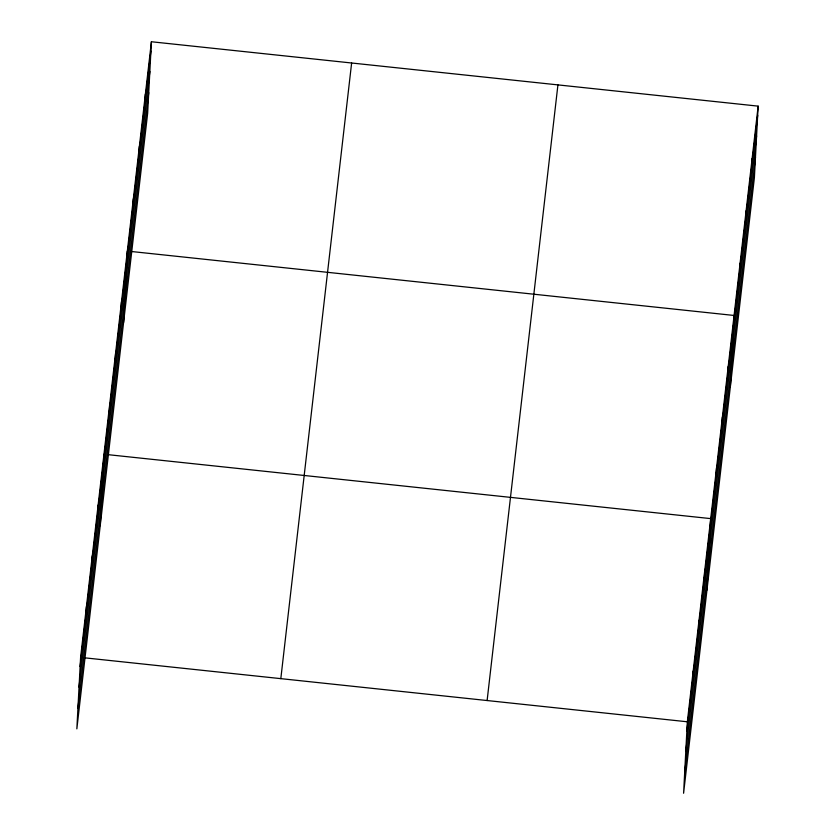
<?xml version="1.0" encoding="UTF-8"?>
<svg xmlns="http://www.w3.org/2000/svg" width="835" height="835" viewBox="0 0 835 835"><rect width="100%" height="100%" fill="white"/><g stroke="black" fill="none" stroke-linecap="round" stroke-linejoin="round"><path stroke-width="1.25" d="M85.953 615.781L86.433 606.596M91.798 564.992L92.278 555.807M97.632 514.203L98.123 505.018M100.21 525.695L103.957 454.23M109.322 412.626L109.802 403.441M115.167 361.837L115.647 352.652M121.002 311.037L121.482 301.863M123.58 322.529L127.327 251.064M132.859 207.925L133.35 198.74M138.881 155.592L139.362 146.407M144.904 103.269L145.384 94.084M151.406 41.75L147.659 113.216L76.851 728.861L80.598 657.395L151.406 41.75L758.149 106.139L754.402 177.605L683.594 793.25L687.341 721.784L758.149 106.139M692.706 680.181L693.186 670.996M698.551 629.392L699.031 620.207M704.385 578.592L704.865 569.418M706.963 590.084L710.71 518.618L107.809 454.637M716.075 477.015L716.555 467.83M721.91 426.226L722.39 417.041M727.755 375.437L728.235 366.252M730.333 386.929L734.08 315.463L131.179 251.481M739.612 272.314L740.092 263.129M745.634 219.991L746.114 210.806M751.657 167.658L752.137 158.473M80.108 666.58L150.916 50.935M79.033 687.132L149.841 71.486M77.926 708.299L148.734 92.664M280.821 678.636L351.629 63.001M487.118 700.534L557.926 84.899M686.861 730.969L757.669 115.324M685.785 751.521L756.593 135.875M684.679 772.699L755.487 157.053M84.439 657.803L687.341 721.784"/></g></svg>
